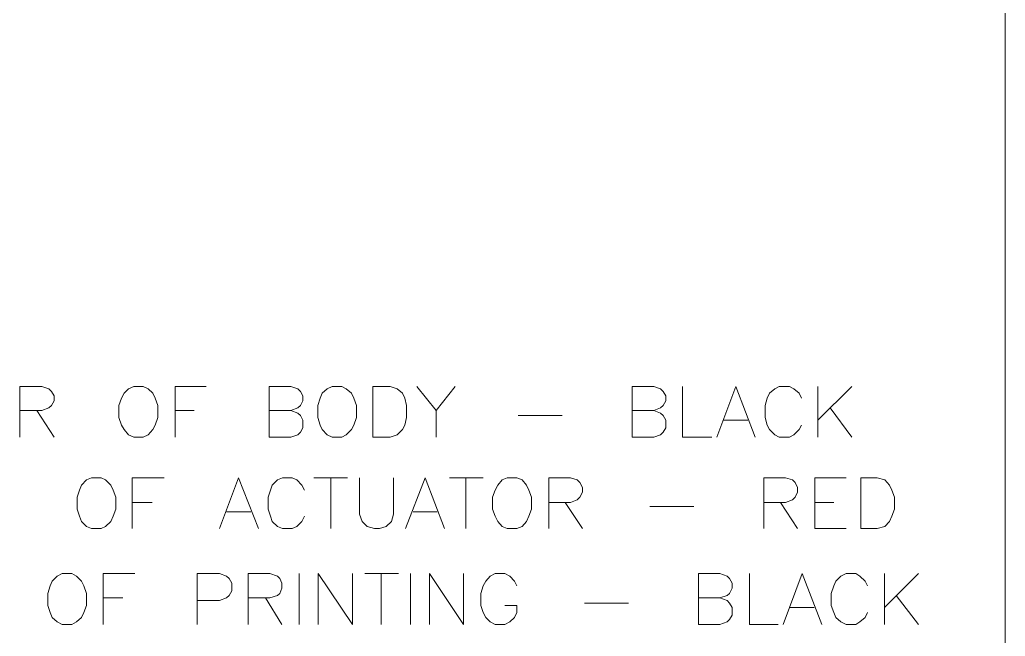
# Model space of a CAD drawing. Header units: millimetres. Extents: x 20 to 2064, y 18 to 2964.
# Drawn here: x 1475 to 2017, y 322 to 661 of the extents above; entities that cross this region are included whole.
import ezdxf

# ---------------------------------------------------------------- set-up
doc = ezdxf.new("R2010")
doc.units = ezdxf.units.MM
doc.header["$MEASUREMENT"] = 0
doc.layers.get('0').update_dxf_attribs({"linetype": 'CONTINUOUS'})

msp = doc.modelspace()

# ---------------------------------------------------------------- linework, layer by layer
at = {"color": 0, "linetype": 'Continuous', "lineweight": 20, "true_color": 0x000007}
for points in [[(2017.43, 2963.69), (2017.43, 56.81)], [(1475.14, 459.32), (1475.14, 431.31)], [(1475.14, 459.32), (1487.37, 459.32)], [(1487.37, 459.32), (1487.37, 459.32)], [(1487.37, 459.32), (1491.18, 458.01)], [(1491.18, 458.01), (1491.18, 458.01)], [(1491.18, 458.01), (1492.63, 456.56)], [(1492.63, 456.56), (1492.63, 456.56)], [(1492.63, 456.56), (1494.07, 454.06)], [(1534.97, 458.01), (1532.6, 455.51)], [(1537.86, 459.32), (1534.97, 458.01)], [(1534.97, 458.01), (1534.97, 458.01)], [(1543.12, 459.32), (1537.86, 459.32)], [(1537.86, 459.32), (1537.86, 459.32)], [(1545.88, 458.01), (1543.12, 459.32)], [(1543.12, 459.32), (1543.12, 459.32)], [(1548.38, 455.51), (1545.88, 458.01)], [(1545.88, 458.01), (1545.88, 458.01)], [(1560.61, 459.32), (1560.61, 431.31)], [(1560.61, 459.32), (1577.71, 459.32)], [(1577.71, 459.32), (1577.71, 459.32)], [(1612.42, 459.32), (1612.42, 431.31)], [(1612.42, 459.32), (1624.39, 459.32)], [(1624.39, 459.32), (1624.39, 459.32)], [(1624.39, 459.32), (1628.2, 458.01)], [(1628.2, 458.01), (1628.2, 458.01)], [(1628.2, 458.01), (1629.65, 456.56)], [(1629.65, 456.56), (1629.65, 456.56)], [(1629.65, 456.56), (1630.96, 454.06)], [(1644.24, 458.01), (1641.48, 455.51)], [(1647.14, 459.32), (1644.24, 458.01)], [(1644.24, 458.01), (1644.24, 458.01)], [(1652.4, 459.32), (1647.14, 459.32)], [(1647.14, 459.32), (1647.14, 459.32)], [(1654.76, 458.01), (1652.4, 459.32)], [(1652.4, 459.32), (1652.4, 459.32)], [(1657.66, 455.51), (1654.76, 458.01)], [(1654.76, 458.01), (1654.76, 458.01)], [(1669.49, 459.32), (1669.49, 431.31)], [(1669.49, 459.32), (1678.96, 459.32)], [(1678.96, 459.32), (1678.96, 459.32)], [(1678.96, 459.32), (1682.9, 458.01)], [(1682.9, 458.01), (1682.9, 458.01)], [(1682.9, 458.01), (1685.67, 455.51)], [(1693.69, 459.32), (1704.21, 446.04)], [(1714.73, 459.32), (1704.21, 446.04)], [(1812.17, 459.32), (1812.17, 431.31)], [(1812.17, 459.32), (1824, 459.32)], [(1824, 459.32), (1824, 459.32)], [(1824, 459.32), (1827.81, 458.01)], [(1827.81, 458.01), (1827.81, 458.01)], [(1827.81, 458.01), (1829.26, 456.56)], [(1829.26, 456.56), (1829.26, 456.56)], [(1829.26, 456.56), (1830.71, 454.06)], [(1839.78, 459.32), (1839.78, 431.31)], [(1869.24, 459.32), (1858.72, 431.31)], [(1869.24, 459.32), (1879.76, 431.31)], [(1890.54, 458.01), (1887.78, 455.51)], [(1893.04, 459.32), (1890.54, 458.01)], [(1890.54, 458.01), (1890.54, 458.01)], [(1898.69, 459.32), (1893.04, 459.32)], [(1893.04, 459.32), (1893.04, 459.32)], [(1901.06, 458.01), (1898.69, 459.32)], [(1898.69, 459.32), (1898.69, 459.32)], [(1903.95, 455.51), (1901.06, 458.01)], [(1901.06, 458.01), (1901.06, 458.01)], [(1914.34, 459.32), (1914.34, 431.31)], [(1933.01, 459.32), (1914.34, 440.78)], [(1494.07, 451.3), (1492.63, 448.8)], [(1494.07, 454.06), (1494.07, 454.06)], [(1494.07, 454.06), (1494.07, 451.3)], [(1494.07, 451.3), (1494.07, 451.3)], [(1531.16, 452.75), (1529.71, 448.8)], [(1532.6, 455.51), (1531.16, 452.75)], [(1531.16, 452.75), (1531.16, 452.75)], [(1532.6, 455.51), (1532.6, 455.51)], [(1549.7, 452.75), (1548.38, 455.51)], [(1548.38, 455.51), (1548.38, 455.51)], [(1551.14, 448.8), (1549.7, 452.75)], [(1549.7, 452.75), (1549.7, 452.75)], [(1630.96, 451.3), (1629.65, 448.8)], [(1630.96, 454.06), (1630.96, 454.06)], [(1630.96, 454.06), (1630.96, 451.3)], [(1630.96, 451.3), (1630.96, 451.3)], [(1640.43, 452.75), (1639.11, 448.8)], [(1641.48, 455.51), (1640.43, 452.75)], [(1640.43, 452.75), (1640.43, 452.75)], [(1641.48, 455.51), (1641.48, 455.51)], [(1658.97, 452.75), (1657.66, 455.51)], [(1657.66, 455.51), (1657.66, 455.51)], [(1660.42, 448.8), (1658.97, 452.75)], [(1658.97, 452.75), (1658.97, 452.75)], [(1685.67, 455.51), (1685.67, 455.51)], [(1685.67, 455.51), (1686.98, 452.75)], [(1686.98, 452.75), (1686.98, 452.75)], [(1686.98, 452.75), (1688.03, 448.8)], [(1830.71, 451.3), (1829.26, 448.8)], [(1830.71, 454.06), (1830.71, 454.06)], [(1830.71, 454.06), (1830.71, 451.3)], [(1830.71, 451.3), (1830.71, 451.3)], [(1886.33, 452.75), (1885.28, 448.8)], [(1887.78, 455.51), (1886.33, 452.75)], [(1886.33, 452.75), (1886.33, 452.75)], [(1887.78, 455.51), (1887.78, 455.51)], [(1905.27, 452.75), (1903.95, 455.51)], [(1903.95, 455.51), (1903.95, 455.51)], [(1487.37, 446.04), (1475.14, 446.04)], [(1475.14, 446.04), (1475.14, 446.04)], [(1484.61, 446.04), (1494.07, 431.31)], [(1491.18, 447.49), (1487.37, 446.04)], [(1487.37, 446.04), (1487.37, 446.04)], [(1492.63, 448.8), (1491.18, 447.49)], [(1491.18, 447.49), (1491.18, 447.49)], [(1492.63, 448.8), (1492.63, 448.8)], [(1529.71, 448.8), (1529.71, 448.8)], [(1529.71, 448.8), (1529.71, 442.23)], [(1551.14, 442.23), (1551.14, 448.8)], [(1551.14, 448.8), (1551.14, 448.8)], [(1560.61, 446.04), (1571.13, 446.04)], [(1571.13, 446.04), (1571.13, 446.04)], [(1612.42, 446.04), (1624.39, 446.04)], [(1628.2, 447.49), (1624.39, 446.04)], [(1624.39, 446.04), (1624.39, 446.04)], [(1624.39, 446.04), (1624.39, 446.04)], [(1624.39, 446.04), (1628.2, 444.59)], [(1629.65, 448.8), (1628.2, 447.49)], [(1628.2, 447.49), (1628.2, 447.49)], [(1629.65, 448.8), (1629.65, 448.8)], [(1639.11, 448.8), (1639.11, 448.8)], [(1639.11, 448.8), (1639.11, 442.23)], [(1660.42, 442.23), (1660.42, 448.8)], [(1660.42, 448.8), (1660.42, 448.8)], [(1688.03, 448.8), (1688.03, 448.8)], [(1688.03, 448.8), (1688.03, 442.23)], [(1704.21, 446.04), (1704.21, 446.04)], [(1704.21, 446.04), (1704.21, 431.31)], [(1704.21, 446.04), (1704.21, 446.04)], [(1812.17, 446.04), (1824, 446.04)], [(1827.81, 447.49), (1824, 446.04)], [(1824, 446.04), (1824, 446.04)], [(1824, 446.04), (1824, 446.04)], [(1824, 446.04), (1827.81, 444.59)], [(1829.26, 448.8), (1827.81, 447.49)], [(1827.81, 447.49), (1827.81, 447.49)], [(1829.26, 448.8), (1829.26, 448.8)], [(1885.28, 448.8), (1885.28, 448.8)], [(1885.28, 448.8), (1885.28, 442.23)], [(1921.05, 447.49), (1933.01, 431.31)], [(1529.71, 442.23), (1529.71, 442.23)], [(1529.71, 442.23), (1531.16, 438.02)], [(1549.7, 438.02), (1551.14, 442.23)], [(1551.14, 442.23), (1551.14, 442.23)], [(1628.2, 444.59), (1628.2, 444.59)], [(1628.2, 444.59), (1629.65, 443.28)], [(1629.65, 443.28), (1629.65, 443.28)], [(1629.65, 443.28), (1630.96, 440.78)], [(1630.96, 440.78), (1630.96, 440.78)], [(1630.96, 440.78), (1630.96, 436.57)], [(1639.11, 442.23), (1639.11, 442.23)], [(1639.11, 442.23), (1640.43, 438.02)], [(1658.97, 438.02), (1660.42, 442.23)], [(1660.42, 442.23), (1660.42, 442.23)], [(1688.03, 442.23), (1686.98, 438.02)], [(1688.03, 442.23), (1688.03, 442.23)], [(1749.44, 443.28), (1773.64, 443.28)], [(1773.64, 443.28), (1773.64, 443.28)], [(1827.81, 444.59), (1827.81, 444.59)], [(1827.81, 444.59), (1829.26, 443.28)], [(1829.26, 443.28), (1829.26, 443.28)], [(1829.26, 443.28), (1830.71, 440.78)], [(1830.71, 440.78), (1830.71, 440.78)], [(1830.71, 440.78), (1830.71, 436.57)], [(1862.53, 440.78), (1875.81, 440.78)], [(1875.81, 440.78), (1875.81, 440.78)], [(1885.28, 442.23), (1885.28, 442.23)], [(1885.28, 442.23), (1886.33, 438.02)], [(1914.34, 440.78), (1914.34, 440.78)], [(1531.16, 438.02), (1531.16, 438.02)], [(1531.16, 438.02), (1532.6, 435.52)], [(1532.6, 435.52), (1532.6, 435.52)], [(1532.6, 435.52), (1534.97, 432.76)], [(1545.88, 432.76), (1548.38, 435.52)], [(1548.38, 435.52), (1549.7, 438.02)], [(1548.38, 435.52), (1548.38, 435.52)], [(1549.7, 438.02), (1549.7, 438.02)], [(1629.65, 434.07), (1628.2, 432.76)], [(1630.96, 436.57), (1629.65, 434.07)], [(1629.65, 434.07), (1629.65, 434.07)], [(1630.96, 436.57), (1630.96, 436.57)], [(1640.43, 438.02), (1640.43, 438.02)], [(1640.43, 438.02), (1641.48, 435.52)], [(1641.48, 435.52), (1641.48, 435.52)], [(1641.48, 435.52), (1644.24, 432.76)], [(1654.76, 432.76), (1657.66, 435.52)], [(1657.66, 435.52), (1658.97, 438.02)], [(1657.66, 435.52), (1657.66, 435.52)], [(1658.97, 438.02), (1658.97, 438.02)], [(1685.67, 435.52), (1682.9, 432.76)], [(1686.98, 438.02), (1685.67, 435.52)], [(1685.67, 435.52), (1685.67, 435.52)], [(1686.98, 438.02), (1686.98, 438.02)], [(1829.26, 434.07), (1827.81, 432.76)], [(1830.71, 436.57), (1829.26, 434.07)], [(1829.26, 434.07), (1829.26, 434.07)], [(1830.71, 436.57), (1830.71, 436.57)], [(1886.33, 438.02), (1886.33, 438.02)], [(1886.33, 438.02), (1887.78, 435.52)], [(1887.78, 435.52), (1887.78, 435.52)], [(1887.78, 435.52), (1890.54, 432.76)], [(1901.06, 432.76), (1903.95, 435.52)], [(1903.95, 435.52), (1905.27, 438.02)], [(1903.95, 435.52), (1903.95, 435.52)], [(1905.27, 438.02), (1905.27, 438.02)], [(1475.14, 431.31), (1475.14, 431.31)], [(1494.07, 431.31), (1494.07, 431.31)], [(1534.97, 432.76), (1534.97, 432.76)], [(1534.97, 432.76), (1537.86, 431.31)], [(1537.86, 431.31), (1537.86, 431.31)], [(1537.86, 431.31), (1543.12, 431.31)], [(1543.12, 431.31), (1545.88, 432.76)], [(1543.12, 431.31), (1543.12, 431.31)], [(1545.88, 432.76), (1545.88, 432.76)], [(1560.61, 431.31), (1560.61, 431.31)], [(1612.42, 431.31), (1612.42, 431.31)], [(1624.39, 431.31), (1612.42, 431.31)], [(1612.42, 431.31), (1612.42, 431.31)], [(1628.2, 432.76), (1624.39, 431.31)], [(1624.39, 431.31), (1624.39, 431.31)], [(1628.2, 432.76), (1628.2, 432.76)], [(1644.24, 432.76), (1644.24, 432.76)], [(1644.24, 432.76), (1647.14, 431.31)], [(1647.14, 431.31), (1647.14, 431.31)], [(1647.14, 431.31), (1652.4, 431.31)], [(1652.4, 431.31), (1654.76, 432.76)], [(1652.4, 431.31), (1652.4, 431.31)], [(1654.76, 432.76), (1654.76, 432.76)], [(1669.49, 431.31), (1669.49, 431.31)], [(1678.96, 431.31), (1669.49, 431.31)], [(1669.49, 431.31), (1669.49, 431.31)], [(1682.9, 432.76), (1678.96, 431.31)], [(1678.96, 431.31), (1678.96, 431.31)], [(1682.9, 432.76), (1682.9, 432.76)], [(1704.21, 431.31), (1704.21, 431.31)], [(1812.17, 431.31), (1812.17, 431.31)], [(1824, 431.31), (1812.17, 431.31)], [(1812.17, 431.31), (1812.17, 431.31)], [(1827.81, 432.76), (1824, 431.31)], [(1824, 431.31), (1824, 431.31)], [(1827.81, 432.76), (1827.81, 432.76)], [(1839.78, 431.31), (1839.78, 431.31)], [(1839.78, 431.31), (1855.95, 431.31)], [(1855.95, 431.31), (1855.95, 431.31)], [(1858.72, 431.31), (1858.72, 431.31)], [(1879.76, 431.31), (1879.76, 431.31)], [(1890.54, 432.76), (1890.54, 432.76)], [(1890.54, 432.76), (1893.04, 431.31)], [(1893.04, 431.31), (1893.04, 431.31)], [(1893.04, 431.31), (1898.69, 431.31)], [(1898.69, 431.31), (1901.06, 432.76)], [(1898.69, 431.31), (1898.69, 431.31)], [(1901.06, 432.76), (1901.06, 432.76)], [(1914.34, 431.31), (1914.34, 431.31)], [(1933.01, 431.31), (1933.01, 431.31)], [(1511.83, 407.9), (1509.06, 405.01)], [(1514.72, 408.96), (1511.83, 407.9)], [(1511.83, 407.9), (1511.83, 407.9)], [(1519.98, 408.96), (1514.72, 408.96)], [(1514.72, 408.96), (1514.72, 408.96)], [(1522.35, 407.9), (1519.98, 408.96)], [(1519.98, 408.96), (1519.98, 408.96)], [(1525.24, 405.01), (1522.35, 407.9)], [(1522.35, 407.9), (1522.35, 407.9)], [(1537.07, 408.96), (1537.07, 381.21)], [(1537.07, 408.96), (1554.56, 408.96)], [(1554.56, 408.96), (1554.56, 408.96)], [(1595.59, 408.96), (1585.07, 381.21)], [(1595.59, 408.96), (1606.5, 381.21)], [(1617.02, 407.9), (1614.13, 405.01)], [(1619.78, 408.96), (1617.02, 407.9)], [(1617.02, 407.9), (1617.02, 407.9)], [(1625.04, 408.96), (1619.78, 408.96)], [(1619.78, 408.96), (1619.78, 408.96)], [(1627.54, 407.9), (1625.04, 408.96)], [(1625.04, 408.96), (1625.04, 408.96)], [(1630.3, 405.01), (1627.54, 407.9)], [(1627.54, 407.9), (1627.54, 407.9)], [(1637.01, 408.96), (1655.55, 408.96)], [(1646.35, 408.96), (1646.35, 381.21)], [(1655.55, 408.96), (1655.55, 408.96)], [(1662.13, 408.96), (1662.13, 388.97)], [(1680.8, 388.97), (1680.8, 408.96)], [(1680.8, 408.96), (1680.8, 408.96)], [(1698.29, 408.96), (1687.37, 381.21)], [(1698.29, 408.96), (1708.81, 381.21)], [(1711.57, 408.96), (1730.11, 408.96)], [(1720.64, 408.96), (1720.64, 381.21)], [(1730.11, 408.96), (1730.11, 408.96)], [(1740.63, 407.9), (1738.13, 405.01)], [(1743.39, 408.96), (1740.63, 407.9)], [(1740.63, 407.9), (1740.63, 407.9)], [(1748.65, 408.96), (1743.39, 408.96)], [(1743.39, 408.96), (1743.39, 408.96)], [(1751.55, 407.9), (1748.65, 408.96)], [(1748.65, 408.96), (1748.65, 408.96)], [(1753.91, 405.01), (1751.55, 407.9)], [(1751.55, 407.9), (1751.55, 407.9)], [(1766.27, 408.96), (1766.27, 381.21)], [(1766.27, 408.96), (1778.11, 408.96)], [(1778.11, 408.96), (1778.11, 408.96)], [(1778.11, 408.96), (1781.92, 407.9)], [(1781.92, 407.9), (1781.92, 407.9)], [(1781.92, 407.9), (1783.37, 406.46)], [(1884.62, 408.96), (1884.62, 381.21)], [(1884.62, 408.96), (1896.59, 408.96)], [(1896.59, 408.96), (1896.59, 408.96)], [(1896.59, 408.96), (1900.4, 407.9)], [(1900.4, 407.9), (1900.4, 407.9)], [(1900.4, 407.9), (1901.85, 406.46)], [(1912.63, 408.96), (1912.63, 381.21)], [(1912.63, 408.96), (1929.86, 408.96)], [(1929.86, 408.96), (1929.86, 408.96)], [(1937.88, 408.96), (1937.88, 381.21)], [(1937.88, 408.96), (1946.95, 408.96)], [(1946.95, 408.96), (1946.95, 408.96)], [(1946.95, 408.96), (1951.16, 407.9)], [(1951.16, 407.9), (1951.16, 407.9)], [(1951.16, 407.9), (1953.66, 405.01)], [(1508.01, 402.25), (1506.7, 398.44)], [(1509.06, 405.01), (1508.01, 402.25)], [(1508.01, 402.25), (1508.01, 402.25)], [(1509.06, 405.01), (1509.06, 405.01)], [(1526.55, 402.25), (1525.24, 405.01)], [(1525.24, 405.01), (1525.24, 405.01)], [(1528, 398.44), (1526.55, 402.25)], [(1526.55, 402.25), (1526.55, 402.25)], [(1613.08, 402.25), (1611.76, 398.44)], [(1614.13, 405.01), (1613.08, 402.25)], [(1613.08, 402.25), (1613.08, 402.25)], [(1614.13, 405.01), (1614.13, 405.01)], [(1631.75, 402.25), (1630.3, 405.01)], [(1630.3, 405.01), (1630.3, 405.01)], [(1736.82, 402.25), (1735.37, 398.44)], [(1738.13, 405.01), (1736.82, 402.25)], [(1736.82, 402.25), (1736.82, 402.25)], [(1738.13, 405.01), (1738.13, 405.01)], [(1755.36, 402.25), (1753.91, 405.01)], [(1753.91, 405.01), (1753.91, 405.01)], [(1756.81, 398.44), (1755.36, 402.25)], [(1755.36, 402.25), (1755.36, 402.25)], [(1783.37, 406.46), (1783.37, 406.46)], [(1783.37, 406.46), (1784.81, 403.7)], [(1784.81, 403.7), (1784.81, 403.7)], [(1784.81, 403.7), (1784.81, 401.2)], [(1901.85, 406.46), (1901.85, 406.46)], [(1901.85, 406.46), (1903.16, 403.7)], [(1903.16, 403.7), (1903.16, 403.7)], [(1903.16, 403.7), (1903.16, 401.2)], [(1953.66, 405.01), (1953.66, 405.01)], [(1953.66, 405.01), (1954.97, 402.25)], [(1954.97, 402.25), (1954.97, 402.25)], [(1954.97, 402.25), (1956.42, 398.44)], [(1506.7, 398.44), (1506.7, 398.44)], [(1506.7, 398.44), (1506.7, 391.73)], [(1528, 391.73), (1528, 398.44)], [(1528, 398.44), (1528, 398.44)], [(1611.76, 398.44), (1611.76, 398.44)], [(1611.76, 398.44), (1611.76, 391.73)], [(1735.37, 398.44), (1735.37, 398.44)], [(1735.37, 398.44), (1735.37, 391.73)], [(1756.81, 391.73), (1756.81, 398.44)], [(1756.81, 398.44), (1756.81, 398.44)], [(1781.92, 396.99), (1778.11, 395.54)], [(1783.37, 398.44), (1781.92, 396.99)], [(1781.92, 396.99), (1781.92, 396.99)], [(1784.81, 401.2), (1783.37, 398.44)], [(1783.37, 398.44), (1783.37, 398.44)], [(1784.81, 401.2), (1784.81, 401.2)], [(1900.4, 396.99), (1896.59, 395.54)], [(1901.85, 398.44), (1900.4, 396.99)], [(1900.4, 396.99), (1900.4, 396.99)], [(1903.16, 401.2), (1901.85, 398.44)], [(1901.85, 398.44), (1901.85, 398.44)], [(1903.16, 401.2), (1903.16, 401.2)], [(1956.42, 398.44), (1956.42, 398.44)], [(1956.42, 398.44), (1956.42, 391.73)], [(1506.7, 391.73), (1506.7, 391.73)], [(1506.7, 391.73), (1508.01, 387.92)], [(1526.55, 387.92), (1528, 391.73)], [(1528, 391.73), (1528, 391.73)], [(1537.07, 395.54), (1547.99, 395.54)], [(1547.99, 395.54), (1547.99, 395.54)], [(1611.76, 391.73), (1611.76, 391.73)], [(1611.76, 391.73), (1613.08, 387.92)], [(1735.37, 391.73), (1735.37, 391.73)], [(1735.37, 391.73), (1736.82, 387.92)], [(1755.36, 387.92), (1756.81, 391.73)], [(1756.81, 391.73), (1756.81, 391.73)], [(1778.11, 395.54), (1766.27, 395.54)], [(1766.27, 395.54), (1766.27, 395.54)], [(1775.35, 395.54), (1784.81, 381.21)], [(1778.11, 395.54), (1778.11, 395.54)], [(1821.9, 393.18), (1846.09, 393.18)], [(1846.09, 393.18), (1846.09, 393.18)], [(1896.59, 395.54), (1884.62, 395.54)], [(1884.62, 395.54), (1884.62, 395.54)], [(1893.69, 395.54), (1903.16, 381.21)], [(1896.59, 395.54), (1896.59, 395.54)], [(1912.63, 395.54), (1923.15, 395.54)], [(1923.15, 395.54), (1923.15, 395.54)], [(1956.42, 391.73), (1954.97, 387.92)], [(1956.42, 391.73), (1956.42, 391.73)], [(1508.01, 387.92), (1508.01, 387.92)], [(1508.01, 387.92), (1509.06, 385.02)], [(1525.24, 385.02), (1526.55, 387.92)], [(1526.55, 387.92), (1526.55, 387.92)], [(1589.01, 390.28), (1602.3, 390.28)], [(1602.3, 390.28), (1602.3, 390.28)], [(1613.08, 387.92), (1613.08, 387.92)], [(1613.08, 387.92), (1614.13, 385.02)], [(1630.3, 385.02), (1631.75, 387.92)], [(1631.75, 387.92), (1631.75, 387.92)], [(1662.13, 388.97), (1662.13, 388.97)], [(1662.13, 388.97), (1663.57, 385.02)], [(1679.75, 385.02), (1680.8, 388.97)], [(1680.8, 388.97), (1680.8, 388.97)], [(1691.58, 390.28), (1704.86, 390.28)], [(1704.86, 390.28), (1704.86, 390.28)], [(1736.82, 387.92), (1736.82, 387.92)], [(1736.82, 387.92), (1738.13, 385.02)], [(1753.91, 385.02), (1755.36, 387.92)], [(1755.36, 387.92), (1755.36, 387.92)], [(1954.97, 387.92), (1953.66, 385.02)], [(1954.97, 387.92), (1954.97, 387.92)], [(1509.06, 385.02), (1509.06, 385.02)], [(1509.06, 385.02), (1511.83, 382.26)], [(1511.83, 382.26), (1511.83, 382.26)], [(1511.83, 382.26), (1514.72, 381.21)], [(1514.72, 381.21), (1514.72, 381.21)], [(1514.72, 381.21), (1519.98, 381.21)], [(1519.98, 381.21), (1522.35, 382.26)], [(1519.98, 381.21), (1519.98, 381.21)], [(1522.35, 382.26), (1525.24, 385.02)], [(1522.35, 382.26), (1522.35, 382.26)], [(1525.24, 385.02), (1525.24, 385.02)], [(1537.07, 381.21), (1537.07, 381.21)], [(1585.07, 381.21), (1585.07, 381.21)], [(1606.5, 381.21), (1606.5, 381.21)], [(1614.13, 385.02), (1614.13, 385.02)], [(1614.13, 385.02), (1617.02, 382.26)], [(1617.02, 382.26), (1617.02, 382.26)], [(1617.02, 382.26), (1619.78, 381.21)], [(1619.78, 381.21), (1619.78, 381.21)], [(1619.78, 381.21), (1625.04, 381.21)], [(1625.04, 381.21), (1627.54, 382.26)], [(1625.04, 381.21), (1625.04, 381.21)], [(1627.54, 382.26), (1630.3, 385.02)], [(1627.54, 382.26), (1627.54, 382.26)], [(1630.3, 385.02), (1630.3, 385.02)], [(1646.35, 381.21), (1646.35, 381.21)], [(1663.57, 385.02), (1663.57, 385.02)], [(1663.57, 385.02), (1666.33, 382.26)], [(1666.33, 382.26), (1666.33, 382.26)], [(1666.33, 382.26), (1670.28, 381.21)], [(1670.28, 381.21), (1670.28, 381.21)], [(1670.28, 381.21), (1673.04, 381.21)], [(1673.04, 381.21), (1676.85, 382.26)], [(1673.04, 381.21), (1673.04, 381.21)], [(1676.85, 382.26), (1679.75, 385.02)], [(1676.85, 382.26), (1676.85, 382.26)], [(1679.75, 385.02), (1679.75, 385.02)], [(1687.37, 381.21), (1687.37, 381.21)], [(1708.81, 381.21), (1708.81, 381.21)], [(1720.64, 381.21), (1720.64, 381.21)], [(1738.13, 385.02), (1738.13, 385.02)], [(1738.13, 385.02), (1740.63, 382.26)], [(1740.63, 382.26), (1740.63, 382.26)], [(1740.63, 382.26), (1743.39, 381.21)], [(1743.39, 381.21), (1743.39, 381.21)], [(1743.39, 381.21), (1748.65, 381.21)], [(1748.65, 381.21), (1751.55, 382.26)], [(1748.65, 381.21), (1748.65, 381.21)], [(1751.55, 382.26), (1753.91, 385.02)], [(1751.55, 382.26), (1751.55, 382.26)], [(1753.91, 385.02), (1753.91, 385.02)], [(1766.27, 381.21), (1766.27, 381.21)], [(1784.81, 381.21), (1784.81, 381.21)], [(1884.62, 381.21), (1884.62, 381.21)], [(1903.16, 381.21), (1903.16, 381.21)], [(1912.63, 381.21), (1912.63, 381.21)], [(1912.63, 381.21), (1929.86, 381.21)], [(1929.86, 381.21), (1929.86, 381.21)], [(1937.88, 381.21), (1937.88, 381.21)], [(1946.95, 381.21), (1937.88, 381.21)], [(1937.88, 381.21), (1937.88, 381.21)], [(1951.16, 382.26), (1946.95, 381.21)], [(1946.95, 381.21), (1946.95, 381.21)], [(1953.66, 385.02), (1951.16, 382.26)], [(1951.16, 382.26), (1951.16, 382.26)], [(1953.66, 385.02), (1953.66, 385.02)], [(1495.78, 354.91), (1493.02, 352.15)], [(1498.54, 356.36), (1495.78, 354.91)], [(1495.78, 354.91), (1495.78, 354.91)], [(1503.8, 356.36), (1498.54, 356.36)], [(1498.54, 356.36), (1498.54, 356.36)], [(1506.3, 354.91), (1503.8, 356.36)], [(1503.8, 356.36), (1503.8, 356.36)], [(1509.06, 352.15), (1506.3, 354.91)], [(1506.3, 354.91), (1506.3, 354.91)], [(1521.03, 356.36), (1521.03, 328.35)], [(1521.03, 356.36), (1538.52, 356.36)], [(1538.52, 356.36), (1538.52, 356.36)], [(1572.84, 356.36), (1572.84, 328.35)], [(1572.84, 356.36), (1585.07, 356.36)], [(1585.07, 356.36), (1585.07, 356.36)], [(1585.07, 356.36), (1589.01, 354.91)], [(1589.01, 354.91), (1589.01, 354.91)], [(1589.01, 354.91), (1590.33, 353.6)], [(1590.33, 353.6), (1590.33, 353.6)], [(1590.33, 353.6), (1591.78, 351.1)], [(1600.85, 356.36), (1600.85, 328.35)], [(1600.85, 356.36), (1612.82, 356.36)], [(1612.82, 356.36), (1612.82, 356.36)], [(1612.82, 356.36), (1617.02, 354.91)], [(1617.02, 354.91), (1617.02, 354.91)], [(1617.02, 354.91), (1618.34, 353.6)], [(1618.34, 353.6), (1618.34, 353.6)], [(1618.34, 353.6), (1619.39, 351.1)], [(1628.86, 356.36), (1628.86, 328.35)], [(1639.38, 356.36), (1639.38, 328.35)], [(1639.38, 356.36), (1658.31, 328.35)], [(1658.31, 356.36), (1658.31, 328.35)], [(1665.02, 356.36), (1683.56, 356.36)], [(1674.09, 356.36), (1674.09, 328.35)], [(1683.56, 356.36), (1683.56, 356.36)], [(1690.14, 356.36), (1690.14, 328.35)], [(1700.66, 356.36), (1700.66, 328.35)], [(1700.66, 356.36), (1719.33, 328.35)], [(1719.33, 356.36), (1719.33, 328.35)], [(1733.92, 354.91), (1731.56, 352.15)], [(1736.82, 356.36), (1733.92, 354.91)], [(1733.92, 354.91), (1733.92, 354.91)], [(1742.08, 356.36), (1736.82, 356.36)], [(1736.82, 356.36), (1736.82, 356.36)], [(1744.84, 354.91), (1742.08, 356.36)], [(1742.08, 356.36), (1742.08, 356.36)], [(1747.34, 352.15), (1744.84, 354.91)], [(1744.84, 354.91), (1744.84, 354.91)], [(1848.59, 356.36), (1848.59, 328.35)], [(1848.59, 356.36), (1860.43, 356.36)], [(1860.43, 356.36), (1860.43, 356.36)], [(1860.43, 356.36), (1864.37, 354.91)], [(1864.37, 354.91), (1864.37, 354.91)], [(1864.37, 354.91), (1865.68, 353.6)], [(1865.68, 353.6), (1865.68, 353.6)], [(1865.68, 353.6), (1867.13, 351.1)], [(1876.6, 356.36), (1876.6, 328.35)], [(1905.66, 356.36), (1895.14, 328.35)], [(1905.66, 356.36), (1916.44, 328.35)], [(1926.96, 354.91), (1924.2, 352.15)], [(1929.86, 356.36), (1926.96, 354.91)], [(1926.96, 354.91), (1926.96, 354.91)], [(1935.12, 356.36), (1929.86, 356.36)], [(1929.86, 356.36), (1929.86, 356.36)], [(1937.48, 354.91), (1935.12, 356.36)], [(1935.12, 356.36), (1935.12, 356.36)], [(1940.38, 352.15), (1937.48, 354.91)], [(1937.48, 354.91), (1937.48, 354.91)], [(1950.9, 356.36), (1950.9, 328.35)], [(1969.7, 356.36), (1950.9, 337.82)], [(1491.97, 349.65), (1490.52, 345.44)], [(1493.02, 352.15), (1491.97, 349.65)], [(1491.97, 349.65), (1491.97, 349.65)], [(1493.02, 352.15), (1493.02, 352.15)], [(1510.51, 349.65), (1509.06, 352.15)], [(1509.06, 352.15), (1509.06, 352.15)], [(1511.83, 345.44), (1510.51, 349.65)], [(1510.51, 349.65), (1510.51, 349.65)], [(1591.78, 351.1), (1591.78, 351.1)], [(1591.78, 351.1), (1591.78, 346.89)], [(1619.39, 348.34), (1618.34, 345.44)], [(1619.39, 351.1), (1619.39, 351.1)], [(1619.39, 351.1), (1619.39, 348.34)], [(1619.39, 348.34), (1619.39, 348.34)], [(1730.11, 349.65), (1728.8, 345.44)], [(1731.56, 352.15), (1730.11, 349.65)], [(1730.11, 349.65), (1730.11, 349.65)], [(1731.56, 352.15), (1731.56, 352.15)], [(1748.65, 349.65), (1747.34, 352.15)], [(1747.34, 352.15), (1747.34, 352.15)], [(1867.13, 348.34), (1865.68, 345.44)], [(1867.13, 351.1), (1867.13, 351.1)], [(1867.13, 351.1), (1867.13, 348.34)], [(1867.13, 348.34), (1867.13, 348.34)], [(1923.15, 349.65), (1921.7, 345.44)], [(1924.2, 352.15), (1923.15, 349.65)], [(1923.15, 349.65), (1923.15, 349.65)], [(1924.2, 352.15), (1924.2, 352.15)], [(1941.69, 349.65), (1940.38, 352.15)], [(1940.38, 352.15), (1940.38, 352.15)], [(1490.52, 345.44), (1490.52, 345.44)], [(1490.52, 345.44), (1490.52, 338.87)], [(1511.83, 338.87), (1511.83, 345.44)], [(1511.83, 345.44), (1511.83, 345.44)], [(1521.03, 343.08), (1531.81, 343.08)], [(1531.81, 343.08), (1531.81, 343.08)], [(1589.01, 343.08), (1585.07, 341.63)], [(1590.33, 344.39), (1589.01, 343.08)], [(1589.01, 343.08), (1589.01, 343.08)], [(1591.78, 346.89), (1590.33, 344.39)], [(1590.33, 344.39), (1590.33, 344.39)], [(1591.78, 346.89), (1591.78, 346.89)], [(1612.82, 343.08), (1600.85, 343.08)], [(1600.85, 343.08), (1600.85, 343.08)], [(1610.32, 343.08), (1619.39, 328.35)], [(1617.02, 344.39), (1612.82, 343.08)], [(1612.82, 343.08), (1612.82, 343.08)], [(1618.34, 345.44), (1617.02, 344.39)], [(1617.02, 344.39), (1617.02, 344.39)], [(1618.34, 345.44), (1618.34, 345.44)], [(1728.8, 345.44), (1728.8, 345.44)], [(1728.8, 345.44), (1728.8, 338.87)], [(1848.59, 343.08), (1860.43, 343.08)], [(1864.37, 344.39), (1860.43, 343.08)], [(1860.43, 343.08), (1860.43, 343.08)], [(1860.43, 343.08), (1860.43, 343.08)], [(1860.43, 343.08), (1864.37, 341.63)], [(1865.68, 345.44), (1864.37, 344.39)], [(1864.37, 344.39), (1864.37, 344.39)], [(1865.68, 345.44), (1865.68, 345.44)], [(1921.7, 345.44), (1921.7, 345.44)], [(1921.7, 345.44), (1921.7, 338.87)], [(1957.47, 344.39), (1969.7, 328.35)], [(1490.52, 338.87), (1490.52, 338.87)], [(1490.52, 338.87), (1491.97, 334.92)], [(1510.51, 334.92), (1511.83, 338.87)], [(1511.83, 338.87), (1511.83, 338.87)], [(1585.07, 341.63), (1572.84, 341.63)], [(1572.84, 341.63), (1572.84, 341.63)], [(1585.07, 341.63), (1585.07, 341.63)], [(1728.8, 338.87), (1728.8, 338.87)], [(1728.8, 338.87), (1730.11, 334.92)], [(1742.08, 338.87), (1748.65, 338.87)], [(1748.65, 334.92), (1748.65, 338.87)], [(1748.65, 338.87), (1748.65, 338.87)], [(1748.65, 338.87), (1748.65, 338.87)], [(1785.87, 340.18), (1810.06, 340.18)], [(1810.06, 340.18), (1810.06, 340.18)], [(1864.37, 341.63), (1864.37, 341.63)], [(1864.37, 341.63), (1865.68, 340.18)], [(1865.68, 340.18), (1865.68, 340.18)], [(1865.68, 340.18), (1867.13, 337.82)], [(1867.13, 337.82), (1867.13, 337.82)], [(1867.13, 337.82), (1867.13, 333.61)], [(1898.95, 337.82), (1912.24, 337.82)], [(1912.24, 337.82), (1912.24, 337.82)], [(1921.7, 338.87), (1921.7, 338.87)], [(1921.7, 338.87), (1923.15, 334.92)], [(1950.9, 337.82), (1950.9, 337.82)], [(1491.97, 334.92), (1491.97, 334.92)], [(1491.97, 334.92), (1493.02, 332.16)], [(1493.02, 332.16), (1493.02, 332.16)], [(1493.02, 332.16), (1495.78, 329.8)], [(1506.3, 329.8), (1509.06, 332.16)], [(1509.06, 332.16), (1510.51, 334.92)], [(1509.06, 332.16), (1509.06, 332.16)], [(1510.51, 334.92), (1510.51, 334.92)], [(1730.11, 334.92), (1730.11, 334.92)], [(1730.11, 334.92), (1731.56, 332.16)], [(1731.56, 332.16), (1731.56, 332.16)], [(1731.56, 332.16), (1733.92, 329.8)], [(1744.84, 329.8), (1747.34, 332.16)], [(1747.34, 332.16), (1748.65, 334.92)], [(1747.34, 332.16), (1747.34, 332.16)], [(1748.65, 334.92), (1748.65, 334.92)], [(1865.68, 331.11), (1864.37, 329.8)], [(1867.13, 333.61), (1865.68, 331.11)], [(1865.68, 331.11), (1865.68, 331.11)], [(1867.13, 333.61), (1867.13, 333.61)], [(1923.15, 334.92), (1923.15, 334.92)], [(1923.15, 334.92), (1924.2, 332.16)], [(1924.2, 332.16), (1924.2, 332.16)], [(1924.2, 332.16), (1926.96, 329.8)], [(1937.48, 329.8), (1940.38, 332.16)], [(1940.38, 332.16), (1941.69, 334.92)], [(1940.38, 332.16), (1940.38, 332.16)], [(1941.69, 334.92), (1941.69, 334.92)], [(1495.78, 329.8), (1495.78, 329.8)], [(1495.78, 329.8), (1498.54, 328.35)], [(1498.54, 328.35), (1498.54, 328.35)], [(1498.54, 328.35), (1503.8, 328.35)], [(1503.8, 328.35), (1506.3, 329.8)], [(1503.8, 328.35), (1503.8, 328.35)], [(1506.3, 329.8), (1506.3, 329.8)], [(1521.03, 328.35), (1521.03, 328.35)], [(1572.84, 328.35), (1572.84, 328.35)], [(1600.85, 328.35), (1600.85, 328.35)], [(1619.39, 328.35), (1619.39, 328.35)], [(1628.86, 328.35), (1628.86, 328.35)], [(1639.38, 328.35), (1639.38, 328.35)], [(1658.31, 328.35), (1658.31, 328.35)], [(1658.31, 328.35), (1658.31, 328.35)], [(1674.09, 328.35), (1674.09, 328.35)], [(1690.14, 328.35), (1690.14, 328.35)], [(1700.66, 328.35), (1700.66, 328.35)], [(1719.33, 328.35), (1719.33, 328.35)], [(1719.33, 328.35), (1719.33, 328.35)], [(1733.92, 329.8), (1733.92, 329.8)], [(1733.92, 329.8), (1736.82, 328.35)], [(1736.82, 328.35), (1736.82, 328.35)], [(1736.82, 328.35), (1742.08, 328.35)], [(1742.08, 328.35), (1744.84, 329.8)], [(1742.08, 328.35), (1742.08, 328.35)], [(1744.84, 329.8), (1744.84, 329.8)], [(1848.59, 328.35), (1848.59, 328.35)], [(1860.43, 328.35), (1848.59, 328.35)], [(1848.59, 328.35), (1848.59, 328.35)], [(1864.37, 329.8), (1860.43, 328.35)], [(1860.43, 328.35), (1860.43, 328.35)], [(1864.37, 329.8), (1864.37, 329.8)], [(1876.6, 328.35), (1876.6, 328.35)], [(1876.6, 328.35), (1892.38, 328.35)], [(1892.38, 328.35), (1892.38, 328.35)], [(1895.14, 328.35), (1895.14, 328.35)], [(1916.44, 328.35), (1916.44, 328.35)], [(1926.96, 329.8), (1926.96, 329.8)], [(1926.96, 329.8), (1929.86, 328.35)], [(1929.86, 328.35), (1929.86, 328.35)], [(1929.86, 328.35), (1935.12, 328.35)], [(1935.12, 328.35), (1937.48, 329.8)], [(1935.12, 328.35), (1935.12, 328.35)], [(1937.48, 329.8), (1937.48, 329.8)], [(1950.9, 328.35), (1950.9, 328.35)], [(1969.7, 328.35), (1969.7, 328.35)]]:
    msp.add_lwpolyline(points, close=True, dxfattribs=at)

doc.saveas('drawing.dxf')
